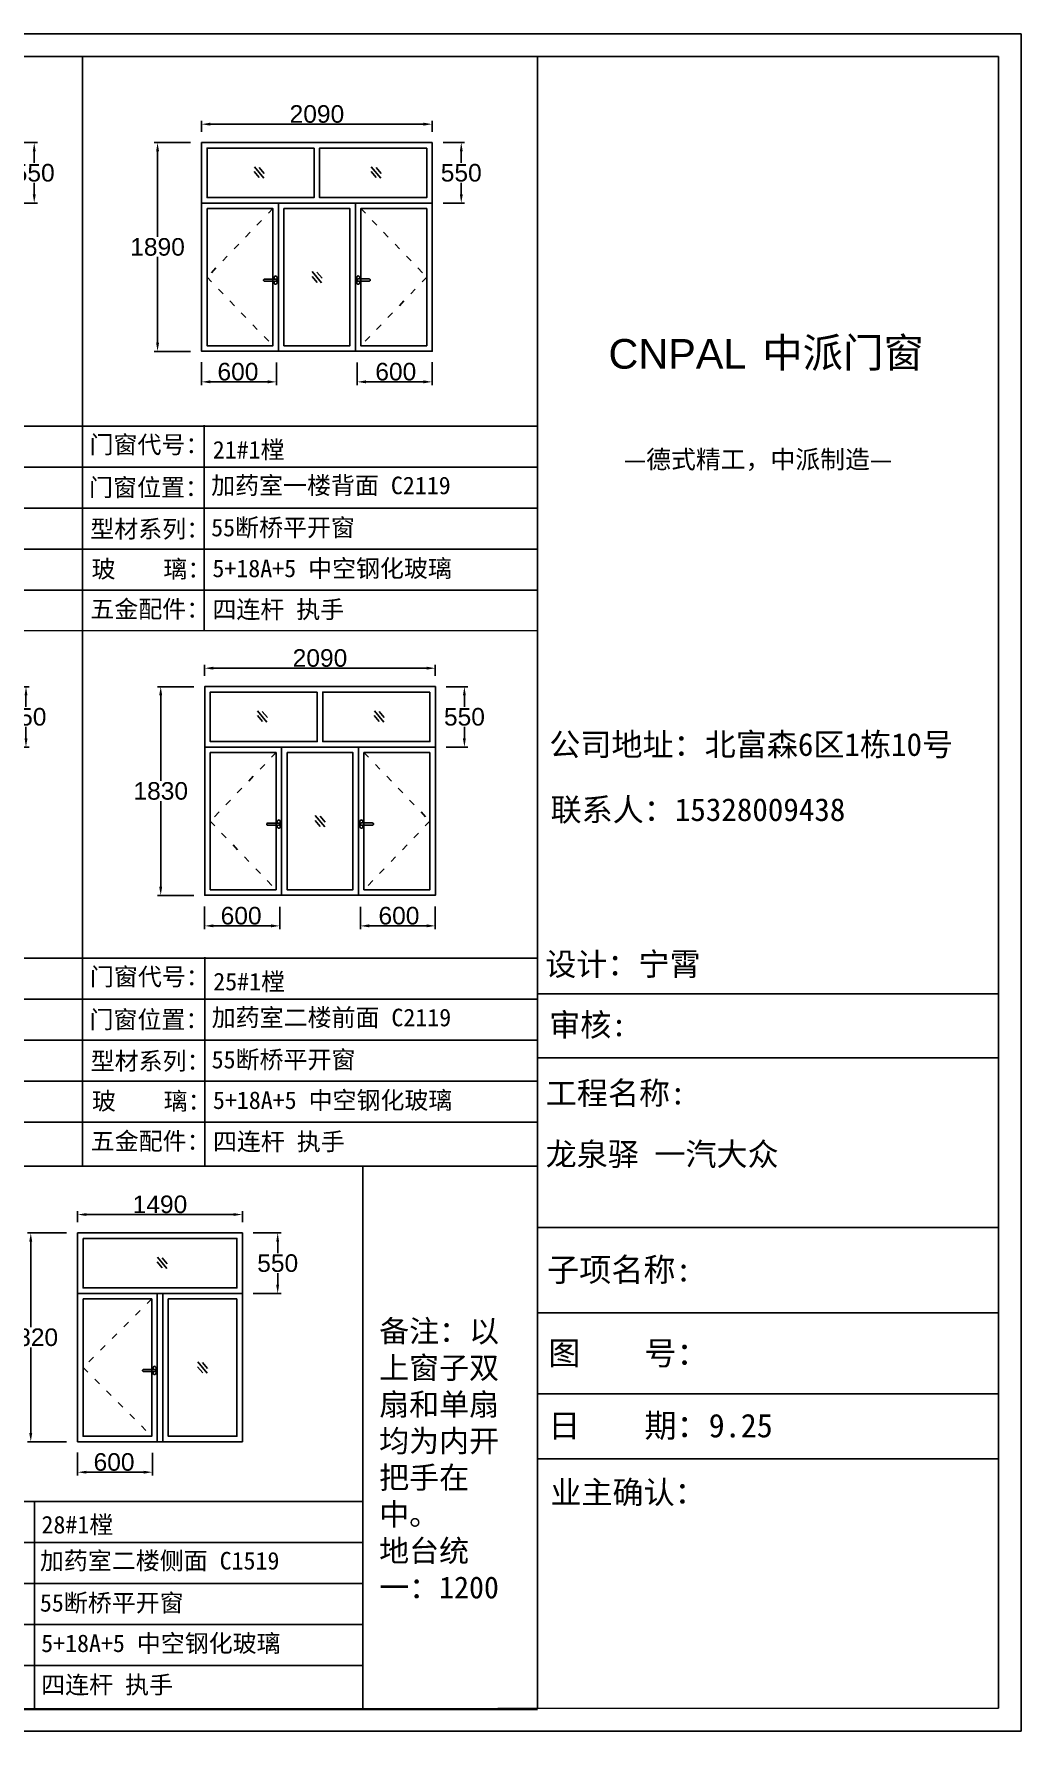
# Model space of a CAD drawing. Header units: inches. Extents: x -138455 to 599497, y -747149 to 13167.
# Drawn here: x 416499 to 425486, y -347679 to -332227 of the extents above; entities that cross this region are included whole.
import ezdxf

# ---------------------------------------------------------------- set-up
doc = ezdxf.new("R2010")
doc.units = ezdxf.units.IN
doc.header["$MEASUREMENT"] = 0
doc.header["$PDMODE"] = 35
doc.header["$PDSIZE"] = -3
doc.linetypes.add('ACAD_ISO03W100', pattern=[30, 12, -18])
doc.layers.add('0 @ 1', color=7, linetype='Continuous')
doc.styles.add('Annotative', font='arialbd.ttf')
doc.styles.add('MtXpl_', font='')
doc.styles.add('MtXpl__1', font='')
doc.styles.get("Standard").update_dxf_attribs({"font": 'arial.ttf'})
doc.styles.get('MtXpl_').set_extended_font_data('SimSun')
doc.styles.get('MtXpl__1').set_extended_font_data('SimSun', bold=True)
doc.dimstyles.get("Standard").update_dxf_attribs({"dimtxt": 80, "dimasz": 70, "dimexe": 40, "dimexo": 80, "dimgap": 0, "dimtad": 1, "dimtih": 1, "dimtoh": 1, "dimdec": 0, "dimzin": 0, "dimdsep": 46, "dimtxsty": 'Standard', "dimcen": 0.09, "dimadec": 0, "dimazin": 0, "dimtfac": 1, "dimtdec": 0, "dimtofl": 0, "dimtmove": 0, "dimatfit": 3, "dimfxl": 0, "dimtolj": 1, "dimtzin": 0, "dimarcsym": 0})

# ---------------------------------------------------------------- blocks, each defined once
blk = doc.blocks.new('*D2025')
at = {"color": 0, "lineweight": -2, "transparency": 16777216}
for p, q in [((416337, -333217), (416531, -333217)), ((416501, -333297), (416501, -333400)), ((416501, -333687), (416501, -333583)), ((416337, -333767), (416531, -333767))]:
    blk.add_line(p, q, dxfattribs=at)
at = {"color": 0, "transparency": 16777216}
for points in [[(416488, -333297), (416515, -333297), (416501, -333217)], [(416488, -333687), (416515, -333687), (416501, -333767)]]:
    blk.add_solid(points, dxfattribs=at)
at = {"layer": 'Defpoints', "color": 0, "transparency": 16777216}
for p in [(416237, -333217), (416237, -333767), (416501, -333767)]:
    blk.add_point(p, dxfattribs=at)
at = {"color": 0, "transparency": 16777216, "insert": (416501, -333492), "char_height": 160, "attachment_point": 5}
blk.add_mtext('\\A1;550', dxfattribs=at)
blk = doc.blocks.new('123as')
at = {"color": 0}
for p, q in [((90189, 51387), (90252, 51462)), ((90194, 51330), (90312, 51470)), ((90251, 51335), (90314, 51410))]:
    blk.add_line(p, q, dxfattribs=at)
blk = doc.blocks.new('*D1922')
at = {"color": 0, "lineweight": -2, "transparency": 16777216}
for p, q in [((418025, -333117), (418025, -333019)), ((418105, -333049), (420045, -333049)), ((420125, -333117), (420125, -333019))]:
    blk.add_line(p, q, dxfattribs=at)
at = {"color": 0, "transparency": 16777216}
for points in [[(418105, -333035), (418105, -333062), (418025, -333049)], [(420045, -333035), (420045, -333062), (420125, -333049)]]:
    blk.add_solid(points, dxfattribs=at)
at = {"layer": 'Defpoints', "color": 0, "transparency": 16777216}
for p in [(420125, -333049), (418025, -333217), (420125, -333217)]:
    blk.add_point(p, dxfattribs=at)
at = {"color": 0, "transparency": 16777216, "insert": (419075, -332957), "char_height": 160, "attachment_point": 5}
blk.add_mtext('\\A1;2090', dxfattribs=at)
blk = doc.blocks.new('*D1923')
at = {"color": 0, "lineweight": -2, "transparency": 16777216}
for p, q in [((417925, -333217), (417594, -333217)), ((417624, -333297), (417624, -334075)), ((417624, -335037), (417624, -334258)), ((417925, -335117), (417594, -335117))]:
    blk.add_line(p, q, dxfattribs=at)
at = {"color": 0, "transparency": 16777216}
for points in [[(417611, -333297), (417638, -333297), (417624, -333217)], [(417611, -335037), (417638, -335037), (417624, -335117)]]:
    blk.add_solid(points, dxfattribs=at)
at = {"layer": 'Defpoints', "color": 0, "transparency": 16777216}
for p in [(418025, -333217), (417624, -335117), (418025, -335117)]:
    blk.add_point(p, dxfattribs=at)
at = {"color": 0, "transparency": 16777216, "insert": (417624, -334167), "char_height": 160, "attachment_point": 5}
blk.add_mtext('\\A1;1890', dxfattribs=at)
blk = doc.blocks.new('*D2026')
at = {"color": 0, "lineweight": -2, "transparency": 16777216}
for p, q in [((420225, -333217), (420419, -333217)), ((420389, -333297), (420389, -333400)), ((420389, -333687), (420389, -333583)), ((420225, -333767), (420419, -333767))]:
    blk.add_line(p, q, dxfattribs=at)
at = {"color": 0, "transparency": 16777216}
for points in [[(420376, -333297), (420403, -333297), (420389, -333217)], [(420376, -333687), (420403, -333687), (420389, -333767)]]:
    blk.add_solid(points, dxfattribs=at)
at = {"layer": 'Defpoints', "color": 0, "transparency": 16777216}
for p in [(420125, -333217), (420125, -333767), (420389, -333767)]:
    blk.add_point(p, dxfattribs=at)
at = {"color": 0, "transparency": 16777216, "insert": (420389, -333492), "char_height": 160, "attachment_point": 5}
blk.add_mtext('\\A1;550', dxfattribs=at)
blk = doc.blocks.new('dzcs')
blk.add_lwpolyline([(142096, -3328), (142196, -3328, 0.414214), (142206, -3318), (142206, -3318, 0.414214), (142196, -3308), (142096, -3308, 0.414214), (142086, -3318), (142086, -3318, 0.414214)], format="xyb", close=True)
blk.add_lwpolyline([(142182, -3328), (142182, -3342, 0.414214), (142196, -3355), (142196, -3355, 0.414214), (142209, -3342), (142209, -3294, 0.414214), (142196, -3280), (142196, -3280, 0.414214), (142182, -3294), (142182, -3308)], format="xyb")
blk = doc.blocks.new('*D2029')
at = {"color": 0, "lineweight": -2, "transparency": 16777216}
for p, q in [((416262, -338170), (416456, -338170)), ((416426, -338250), (416426, -338353)), ((416426, -338640), (416426, -338536)), ((416262, -338720), (416456, -338720))]:
    blk.add_line(p, q, dxfattribs=at)
at = {"color": 0, "transparency": 16777216}
for points in [[(416413, -338250), (416440, -338250), (416426, -338170)], [(416413, -338640), (416440, -338640), (416426, -338720)]]:
    blk.add_solid(points, dxfattribs=at)
at = {"layer": 'Defpoints', "color": 0, "transparency": 16777216}
for p in [(416162, -338170), (416162, -338720), (416426, -338720)]:
    blk.add_point(p, dxfattribs=at)
at = {"color": 0, "transparency": 16777216, "insert": (416426, -338445), "char_height": 160, "attachment_point": 5}
blk.add_mtext('\\A1;550', dxfattribs=at)
blk = doc.blocks.new('*D1930')
at = {"color": 0, "lineweight": -2, "transparency": 16777216}
for p, q in [((418053, -338070), (418053, -337972)), ((418133, -338002), (420073, -338002)), ((420153, -338070), (420153, -337972))]:
    blk.add_line(p, q, dxfattribs=at)
at = {"color": 0, "transparency": 16777216}
for points in [[(418133, -337988), (418133, -338015), (418053, -338002)], [(420073, -337988), (420073, -338015), (420153, -338002)]]:
    blk.add_solid(points, dxfattribs=at)
at = {"layer": 'Defpoints', "color": 0, "transparency": 16777216}
for p in [(420153, -338002), (418053, -338170), (420153, -338170)]:
    blk.add_point(p, dxfattribs=at)
at = {"color": 0, "transparency": 16777216, "insert": (419103, -337910), "char_height": 160, "attachment_point": 5}
blk.add_mtext('\\A1;2090', dxfattribs=at)
blk = doc.blocks.new('*D1931')
at = {"color": 0, "lineweight": -2, "transparency": 16777216}
for p, q in [((417953, -338170), (417623, -338170)), ((417653, -338250), (417653, -339028)), ((417653, -339990), (417653, -339211)), ((417953, -340070), (417623, -340070))]:
    blk.add_line(p, q, dxfattribs=at)
at = {"color": 0, "transparency": 16777216}
for points in [[(417639, -338250), (417666, -338250), (417653, -338170)], [(417639, -339990), (417666, -339990), (417653, -340070)]]:
    blk.add_solid(points, dxfattribs=at)
at = {"layer": 'Defpoints', "color": 0, "transparency": 16777216}
for p in [(418053, -338170), (417653, -340070), (418053, -340070)]:
    blk.add_point(p, dxfattribs=at)
at = {"color": 0, "transparency": 16777216, "insert": (417653, -339120), "char_height": 160, "attachment_point": 5}
blk.add_mtext('\\A1;1830', dxfattribs=at)
blk = doc.blocks.new('*D2030')
at = {"color": 0, "lineweight": -2, "transparency": 16777216}
for p, q in [((420253, -338170), (420448, -338170)), ((420418, -338250), (420418, -338353)), ((420418, -338640), (420418, -338536)), ((420253, -338720), (420448, -338720))]:
    blk.add_line(p, q, dxfattribs=at)
at = {"color": 0, "transparency": 16777216}
for points in [[(420404, -338250), (420431, -338250), (420418, -338170)], [(420404, -338640), (420431, -338640), (420418, -338720)]]:
    blk.add_solid(points, dxfattribs=at)
at = {"layer": 'Defpoints', "color": 0, "transparency": 16777216}
for p in [(420153, -338170), (420153, -338720), (420418, -338720)]:
    blk.add_point(p, dxfattribs=at)
at = {"color": 0, "transparency": 16777216, "insert": (420418, -338445), "char_height": 160, "attachment_point": 5}
blk.add_mtext('\\A1;550', dxfattribs=at)
blk = doc.blocks.new('*D1975')
at = {"color": 0, "lineweight": -2, "transparency": 16777216}
for p, q in [((419442, -335220), (419442, -335425)), ((420125, -335217), (420125, -335425)), ((420045, -335395), (419522, -335395))]:
    blk.add_line(p, q, dxfattribs=at)
at = {"color": 0, "transparency": 16777216}
for points in [[(419522, -335381), (419522, -335408), (419442, -335395)], [(420045, -335381), (420045, -335408), (420125, -335395)]]:
    blk.add_solid(points, dxfattribs=at)
at = {"layer": 'Defpoints', "color": 0, "transparency": 16777216}
for p in [(419442, -335120), (420125, -335117), (419442, -335395)]:
    blk.add_point(p, dxfattribs=at)
at = {"color": 0, "transparency": 16777216, "insert": (419793, -335303), "char_height": 160, "width": 351.65, "attachment_point": 5}
blk.add_mtext('\\A1;600', dxfattribs=at)
blk = doc.blocks.new('*D1976')
at = {"color": 0, "lineweight": -2, "transparency": 16777216}
for p, q in [((418025, -335217), (418025, -335425)), ((418707, -335220), (418707, -335425)), ((418105, -335395), (418627, -335395))]:
    blk.add_line(p, q, dxfattribs=at)
at = {"color": 0, "transparency": 16777216}
for points in [[(418105, -335381), (418105, -335408), (418025, -335395)], [(418627, -335381), (418627, -335408), (418707, -335395)]]:
    blk.add_solid(points, dxfattribs=at)
at = {"layer": 'Defpoints', "color": 0, "transparency": 16777216}
for p in [(418025, -335117), (418707, -335120), (418707, -335395)]:
    blk.add_point(p, dxfattribs=at)
at = {"color": 0, "transparency": 16777216, "insert": (418356, -335303), "char_height": 160, "width": 351.65, "attachment_point": 5}
blk.add_mtext('\\A1;600', dxfattribs=at)
blk = doc.blocks.new('*D1983')
at = {"color": 0, "lineweight": -2, "transparency": 16777216}
for p, q in [((419471, -340173), (419471, -340378)), ((420153, -340170), (420153, -340378)), ((420073, -340348), (419551, -340348))]:
    blk.add_line(p, q, dxfattribs=at)
at = {"color": 0, "transparency": 16777216}
for points in [[(419551, -340334), (419551, -340361), (419471, -340348)], [(420073, -340334), (420073, -340361), (420153, -340348)]]:
    blk.add_solid(points, dxfattribs=at)
at = {"layer": 'Defpoints', "color": 0, "transparency": 16777216}
for p in [(419471, -340073), (420153, -340070), (419471, -340348)]:
    blk.add_point(p, dxfattribs=at)
at = {"color": 0, "transparency": 16777216, "insert": (419822, -340256), "char_height": 160, "width": 351.65, "attachment_point": 5}
blk.add_mtext('\\A1;600', dxfattribs=at)
blk = doc.blocks.new('*D1984')
at = {"color": 0, "lineweight": -2, "transparency": 16777216}
for p, q in [((418053, -340170), (418053, -340378)), ((418736, -340173), (418736, -340378)), ((418133, -340348), (418656, -340348))]:
    blk.add_line(p, q, dxfattribs=at)
at = {"color": 0, "transparency": 16777216}
for points in [[(418133, -340334), (418133, -340361), (418053, -340348)], [(418656, -340334), (418656, -340361), (418736, -340348)]]:
    blk.add_solid(points, dxfattribs=at)
at = {"layer": 'Defpoints', "color": 0, "transparency": 16777216}
for p in [(418053, -340070), (418736, -340073), (418736, -340348)]:
    blk.add_point(p, dxfattribs=at)
at = {"color": 0, "transparency": 16777216, "insert": (418385, -340256), "char_height": 160, "width": 351.65, "attachment_point": 5}
blk.add_mtext('\\A1;600', dxfattribs=at)
blk = doc.blocks.new('*D1914')
at = {"color": 0, "lineweight": -2, "transparency": 16777216}
for p, q in [((416796, -343144), (416440, -343144)), ((416470, -343224), (416470, -344002)), ((416470, -344964), (416470, -344186)), ((416796, -345044), (416440, -345044))]:
    blk.add_line(p, q, dxfattribs=at)
at = {"color": 0, "transparency": 16777216}
for points in [[(416456, -343224), (416483, -343224), (416470, -343144)], [(416456, -344964), (416483, -344964), (416470, -345044)]]:
    blk.add_solid(points, dxfattribs=at)
at = {"layer": 'Defpoints', "color": 0, "transparency": 16777216}
for p in [(416896, -343144), (416470, -345044), (416896, -345044)]:
    blk.add_point(p, dxfattribs=at)
at = {"color": 0, "transparency": 16777216, "insert": (416470, -344094), "char_height": 160, "attachment_point": 5}
blk.add_mtext('\\A1;1820', dxfattribs=at)
blk = doc.blocks.new('*D2021')
at = {"color": 0, "lineweight": -2, "transparency": 16777216}
for p, q in [((416896, -343044), (416896, -342946)), ((416976, -342976), (418316, -342976)), ((418396, -343044), (418396, -342946))]:
    blk.add_line(p, q, dxfattribs=at)
at = {"color": 0, "transparency": 16777216}
for points in [[(416976, -342963), (416976, -342989), (416896, -342976)], [(418316, -342963), (418316, -342989), (418396, -342976)]]:
    blk.add_solid(points, dxfattribs=at)
at = {"layer": 'Defpoints', "color": 0, "transparency": 16777216}
for p in [(418396, -342976), (416896, -343144), (418396, -343144)]:
    blk.add_point(p, dxfattribs=at)
at = {"color": 0, "transparency": 16777216, "insert": (417646, -342884), "char_height": 160, "width": 462.21, "attachment_point": 5}
blk.add_mtext('\\A1;1490', dxfattribs=at)
blk = doc.blocks.new('*D2022')
at = {"color": 0, "lineweight": -2, "transparency": 16777216}
for p, q in [((418496, -343144), (418748, -343144)), ((418718, -343224), (418718, -343327)), ((418718, -343614), (418718, -343511)), ((418496, -343694), (418748, -343694))]:
    blk.add_line(p, q, dxfattribs=at)
at = {"color": 0, "transparency": 16777216}
for points in [[(418704, -343224), (418731, -343224), (418718, -343144)], [(418704, -343614), (418731, -343614), (418718, -343694)]]:
    blk.add_solid(points, dxfattribs=at)
at = {"layer": 'Defpoints', "color": 0, "transparency": 16777216}
for p in [(418396, -343144), (418396, -343694), (418718, -343694)]:
    blk.add_point(p, dxfattribs=at)
at = {"color": 0, "transparency": 16777216, "insert": (418718, -343419), "char_height": 160, "attachment_point": 5}
blk.add_mtext('\\A1;550', dxfattribs=at)
blk = doc.blocks.new('*D1915')
at = {"color": 0, "lineweight": -2, "transparency": 16777216}
for p, q in [((416896, -345144), (416896, -345352)), ((417579, -345147), (417579, -345352)), ((416976, -345322), (417499, -345322))]:
    blk.add_line(p, q, dxfattribs=at)
at = {"color": 0, "transparency": 16777216}
for points in [[(416976, -345309), (416976, -345335), (416896, -345322)], [(417499, -345309), (417499, -345335), (417579, -345322)]]:
    blk.add_solid(points, dxfattribs=at)
at = {"layer": 'Defpoints', "color": 0, "transparency": 16777216}
for p in [(416896, -345044), (417579, -345047), (417579, -345322)]:
    blk.add_point(p, dxfattribs=at)
at = {"color": 0, "transparency": 16777216, "insert": (417228, -345230), "char_height": 160, "width": 351.65, "attachment_point": 5}
blk.add_mtext('\\A1;600', dxfattribs=at)

msp = doc.modelspace()

# ---------------------------------------------------------------- linework, layer by layer
for p, q in [((425485.9, -332227.2), (405323.3, -332227.2)), ((425485.9, -332227.2), (425485.9, -347678.7)), ((405530.8, -332433.9), (425279.2, -332433.9)), ((421082.9, -332433.9), (405530.8, -332433.9)), ((416940.9, -332433.9), (416940.9, -342537)), ((421082.9, -332433.9), (421082.9, -347472.1)), ((425279.2, -332433.9), (425279.2, -347471.4)), ((420124.8, -333766.5), (418024.8, -333766.5)), ((418724.8, -333766.5), (418724.8, -335116.5)), ((419424.8, -333766.5), (419424.8, -335116.5)), ((405530.4, -335798), (421082.9, -335798)), ((418049.8, -335789.9), (418049.8, -337655.5)), ((405530.4, -336171.1), (421082.9, -336171.1)), ((405530.4, -336544.3), (421082.9, -336544.3)), ((405530.4, -336917.4), (421082.9, -336917.4)), ((405530.4, -337290.5), (421082.9, -337290.5)), ((405530.8, -337664.1), (421082.9, -337658.7)), ((420153.3, -338719.5), (418053.3, -338719.5)), ((418753.3, -338719.5), (418753.3, -340069.5)), ((419453.3, -338719.5), (419453.3, -340069.5)), ((405534.5, -340642.4), (421087, -340642.4)), ((418054.4, -340631.8), (418054.4, -342537)), ((421082.9, -340967.8), (425279.2, -340967.8)), ((405534.5, -341015.5), (421087, -341015.5)), ((405534.5, -341388.6), (421087, -341388.6)), ((421082.9, -341548.9), (425279.2, -341548.9)), ((405534.5, -341761.8), (421087, -341761.8)), ((405534.5, -342134.9), (421087, -342134.9)), ((405530.8, -342537), (421082.9, -342537)), ((419494, -347483), (419494, -342537)), ((421082.9, -343093.5), (425279.2, -343093.5)), ((416896.1, -343693.9), (418396.1, -343693.9)), ((417621.1, -343693.9), (417621.1, -345043.9)), ((417671.1, -343693.9), (417671.1, -345043.9)), ((421082.9, -343872.4), (425279.2, -343872.4)), ((421082.9, -344609.4), (425279.2, -344609.4)), ((421082.9, -345199.3), (425279.2, -345199.3)), ((405534.5, -345588.4), (419494, -345588.4)), ((416503.5, -347476.6), (416503.5, -345588.4)), ((421082.9, -345588.4), (421087, -345588.4)), ((421082.9, -345588.4), (421087, -345588.4)), ((405534.5, -345961.5), (419494, -345961.5)), ((421082.9, -345961.5), (421087, -345961.5)), ((405534.5, -346334.6), (419494, -346334.6)), ((421082.9, -346334.6), (421085, -346334.6)), ((421082.9, -346334.6), (421087, -346334.6)), ((405534.5, -346707.8), (419494, -346707.8)), ((421082.9, -346707.8), (421087, -346707.8)), ((421082.9, -346707.8), (421087, -346707.8)), ((405534.5, -347080.9), (419494, -347080.9)), ((421082.9, -347080.9), (421087, -347080.9)), ((405530.8, -347483), (425279.2, -347471.4)), ((405530.8, -347483), (421082.9, -347483)), ((416940.9, -347476.2), (416940.9, -347477.4)), ((425485.9, -347678.7), (405323.3, -347678.7))]:
    msp.add_line(p, q)
for points in [[(420124.8, -333216.5), (418024.8, -333216.5), (418024.8, -335116.5), (420124.8, -335116.5)], [(419049.8, -333266.5), (418074.8, -333266.5), (418074.8, -333716.5), (419049.8, -333716.5)], [(420074.8, -333266.5), (419099.8, -333266.5), (419099.8, -333716.5), (420074.8, -333716.5)], [(418074.8, -333816.5), (418674.8, -333816.5), (418674.8, -335066.5), (418074.8, -335066.5)], [(418774.8, -333816.5), (419374.8, -333816.5), (419374.8, -335066.5), (418774.8, -335066.5)], [(420074.8, -333816.5), (419474.8, -333816.5), (419474.8, -335066.5), (420074.8, -335066.5)], [(420153.3, -338169.5), (418053.3, -338169.5), (418053.3, -340069.5), (420153.3, -340069.5)], [(419078.3, -338219.5), (418103.3, -338219.5), (418103.3, -338669.5), (419078.3, -338669.5)], [(420103.3, -338219.5), (419128.3, -338219.5), (419128.3, -338669.5), (420103.3, -338669.5)], [(418103.3, -338769.5), (418703.3, -338769.5), (418703.3, -340019.5), (418103.3, -340019.5)], [(418803.3, -338769.5), (419403.3, -338769.5), (419403.3, -340019.5), (418803.3, -340019.5)], [(420103.3, -338769.5), (419503.3, -338769.5), (419503.3, -340019.5), (420103.3, -340019.5)], [(416896.1, -343143.9), (418396.1, -343143.9), (418396.1, -345043.9), (416896.1, -345043.9)], [(416946.1, -343193.9), (418346.1, -343193.9), (418346.1, -343643.9), (416946.1, -343643.9)], [(416946.1, -343743.9), (417571.1, -343743.9), (417571.1, -344993.9), (416946.1, -344993.9)], [(418346.1, -343743.9), (417721.1, -343743.9), (417721.1, -344993.9), (418346.1, -344993.9)]]:
    msp.add_lwpolyline(points, close=True)
at = {"linetype": 'ACAD_ISO03W100', "ltscale": 5}
for points in [[(418674.8, -333816.5), (418074.8, -334441.5), (418674.8, -335066.5)], [(419474.8, -333816.5), (420074.8, -334441.5), (419474.8, -335066.5)], [(418703.3, -338769.5), (418103.3, -339394.5), (418703.3, -340019.5)], [(419503.3, -338769.5), (420103.3, -339394.5), (419503.3, -340019.5)], [(417571.1, -343743.9), (416946.1, -344368.9), (417571.1, -344993.9)]]:
    msp.add_lwpolyline(points, dxfattribs=at)

# ---------------------------------------------------------------- block references
at = {"xscale": -0.726650862114889, "yscale": 0.726650862114889, "zscale": 0.726650862114889}
for p in [(484131.2, -370837.8), (485195.7, -370837.8), (484657.2, -371791.3), (484159.7, -375790.8), (485224.2, -375790.8), (484685.7, -376744.3), (483247.5, -380765.2), (483616, -381718.7)]:
    msp.add_blockref('123as', p, dxfattribs=at)
for p in [(276503.1, -331150.7), (276531.6, -336103.7), (275401.4, -341077.6)]:
    msp.add_blockref('dzcs', p)
at = {"xscale": -1}
for p in [(561647, -331150.2), (561675.5, -336103.2)]:
    msp.add_blockref('dzcs', p, dxfattribs=at)

# ---------------------------------------------------------------- texts
for s, height, style, p in [('中派门窗', 269.64, 'MtXpl_', (423129.7, -335263.6)), ('门窗代号：', 160, 'MtXpl__1', (417004.4, -336045.8)), ('21#1樘', 160, 'MtXpl__1', (418126.5, -336093.1)), ('—德式精工，中派制造—', 165.935, 'MtXpl_', (421870.6, -336183.7)), ('门窗位置：', 160, 'MtXpl__1', (417000.6, -336436.2)), ('加药室一楼背面 C2119', 160, 'MtXpl__1', (418112.1, -336417.7)), ('型材系列：', 160, 'MtXpl__1', (417011.7, -336813.7)), ('55断桥平开窗', 160, 'MtXpl__1', (418112.1, -336801.1)), ('玻    璃：', 160, 'MtXpl__1', (417023.1, -337178.1)), ('5+18A+5 中空钢化玻璃', 160, 'MtXpl__1', (418123.7, -337173)), ('五金配件：', 160, 'MtXpl__1', (417012.1, -337542.9)), ('四连杆 执手', 160, 'MtXpl__1', (418123.7, -337547.3)), ('公司地址：北富森6区1栋10号', 207.419, 'MtXpl_', (421190.9, -338800.1)), ('联系人：15328009438', 207.419, 'MtXpl_', (421202.2, -339393.1)), ('设计：宁霄', 207.42, 'MtXpl_', (421153.6, -340800)), ('门窗代号：', 160, 'MtXpl__1', (417008.1, -340890.2)), ('25#1樘', 160, 'MtXpl__1', (418131.1, -340935)), ('门窗位置：', 160, 'MtXpl__1', (417004.3, -341280.6)), ('加药室二楼前面 C2119', 160, 'MtXpl__1', (418116.7, -341262)), ('审核:', 207.42, 'MtXpl_', (421189.2, -341352.4)), ('型材系列：', 160, 'MtXpl__1', (417015.4, -341658.1)), ('55断桥平开窗', 160, 'MtXpl__1', (418116.7, -341645.4)), ('工程名称:', 207.42, 'MtXpl_', (421158.8, -341973.6)), ('玻    璃：', 160, 'MtXpl__1', (417026.9, -342022.5)), ('5+18A+5 中空钢化玻璃', 160, 'MtXpl__1', (418128.3, -342014.9)), ('五金配件：', 160, 'MtXpl__1', (417015.8, -342387.3)), ('四连杆 执手', 160, 'MtXpl__1', (418128.3, -342391.7)), ('龙泉驿 一汽大众 ', 207.42, 'MtXpl_', (421157.4, -342530.1)), ('子项名称:', 214.34, 'MtXpl_', (421170.7, -343585.1)), ('图    号：', 214.34, 'MtXpl_', (421180.9, -344345.2)), ('日    期：9.25', 214.336, 'MtXpl_', (421181.7, -345004.6)), ('业主确认：', 207.42, 'MtXpl_', (421200.3, -345608.9)), ('28#1樘', 160, 'MtXpl__1', (416567.3, -345879.6)), ('加药室二楼侧面 C1519', 160, 'MtXpl__1', (416552.9, -346208)), ('55断桥平开窗', 160, 'MtXpl__1', (416552.9, -346591.4)), ('5+18A+5 中空钢化玻璃', 160, 'MtXpl__1', (416564.5, -346959.5)), ('四连杆 执手', 160, 'MtXpl__1', (416564.5, -347337.7))]:
    msp.add_text(s, height=height, dxfattribs=dict(style=style)).set_placement(p)
msp.add_text('CNPAL', height=269.64).set_placement((421729.6, -335274.7))
at = {"layer": '0 @ 1', "insert": (419641.9, -343937), "char_height": 200, "attachment_point": 1, "style": 'Annotative'}
msp.add_mtext_dynamic_manual_height_columns('{\\fSimSun|b1|i0|c134|p2;备注：以上窗子双扇和单扇均为内开把手在中。\\P地台统一：1200}', width=1271.997, gutter_width=903.5, heights=[0], dxfattribs=at)

# ---------------------------------------------------------------- dimensions: what is measured, and where the dimension line sits
for base, p1, p2, text, picture, middle in [((420124.8, -333048.5), (418024.8, -333216.5), (420124.8, -333216.5), '2090', '*D1922', (419074.8, -332956.8)), ((420153.3, -338001.5), (418053.3, -338169.5), (420153.3, -338169.5), '2090', '*D1930', (419103.3, -337909.8)), ((418396.1, -342975.9), (416896.1, -343143.9), (418396.1, -343143.9), '1490', '*D2021', (417646.1, -342884.2))]:
    dim = msp.add_linear_dim(base=base, p1=p1, p2=p2, text=text, dimstyle='Standard', override={"dimtxt": 160, "dimasz": 80, "dimexe": 30, "dimexo": 100, "dimgap": 10})
    dim.commit()
    dim.dimension.update_dxf_attribs({"geometry": picture, "text_midpoint": middle})
for base, p1, p2, picture, middle in [((416501.3, -333766.5), (416236.8, -333216.5), (416236.8, -333766.5), '*D2025', (416501.3, -333491.5)), ((420389.3, -333766.5), (420124.8, -333216.5), (420124.8, -333766.5), '*D2026', (420389.3, -333491.5)), ((416426.3, -338719.5), (416161.8, -338169.5), (416161.8, -338719.5), '*D2029', (416426.3, -338444.5)), ((420417.8, -338719.5), (420153.3, -338169.5), (420153.3, -338719.5), '*D2030', (420417.8, -338444.5)), ((418717.6, -343693.9), (418396.1, -343143.9), (418396.1, -343693.9), '*D2022', (418717.6, -343418.9))]:
    dim = msp.add_linear_dim(base=base, p1=p1, p2=p2, angle=90, dimstyle='Standard', override={"dimtxt": 160, "dimasz": 80, "dimexe": 30, "dimexo": 100, "dimgap": 10})
    dim.commit()
    dim.dimension.update_dxf_attribs({"geometry": picture, "text_midpoint": middle})
for base, p1, p2, text, picture, middle in [((417624.3, -335116.5), (418024.8, -333216.5), (418024.8, -335116.5), '1890', '*D1923', (417624.3, -334166.5)), ((417652.8, -340069.5), (418053.3, -338169.5), (418053.3, -340069.5), '1830', '*D1931', (417652.8, -339119.5)), ((416469.6, -345043.9), (416896.1, -343143.9), (416896.1, -345043.9), '1820', '*D1914', (416469.6, -344093.9))]:
    dim = msp.add_linear_dim(base=base, p1=p1, p2=p2, angle=90, text=text, dimstyle='Standard', override={"dimtxt": 160, "dimasz": 80, "dimexe": 30, "dimexo": 100, "dimgap": 10})
    dim.commit()
    dim.dimension.update_dxf_attribs({"geometry": picture, "text_midpoint": middle})
for base, p1, p2, picture, middle in [((418707.3, -335394.5), (418024.8, -335116.5), (418707.3, -335120), '*D1976', (418356.3, -335394.5)), ((418735.8, -340347.5), (418053.3, -340069.5), (418735.8, -340073), '*D1984', (418384.8, -340347.5)), ((417578.6, -345321.9), (416896.1, -345043.9), (417578.6, -345047.4), '*D1915', (417227.6, -345321.9))]:
    dim = msp.add_linear_dim(base=base, p1=p1, p2=p2, text='600', dimstyle='Standard', override={"dimtxt": 160, "dimasz": 80, "dimexe": 30, "dimexo": 100, "dimgap": 10, "dimfxl": 100})
    dim.commit()
    dim.dimension.update_dxf_attribs({"geometry": picture, "text_midpoint": middle, "dimtype": 160})
for base, p1, p2, picture, middle in [((419442.3, -335394.5), (420124.8, -335116.5), (419442.3, -335120), '*D1975', (419793.3, -335394.5)), ((419470.8, -340347.5), (420153.3, -340069.5), (419470.8, -340073), '*D1983', (419821.8, -340347.5))]:
    dim = msp.add_linear_dim(base=base, p1=p1, p2=p2, angle=180, text='600', dimstyle='Standard', override={"dimtxt": 160, "dimasz": 80, "dimexe": 30, "dimexo": 100, "dimgap": 10, "dimfxl": 100})
    dim.commit()
    dim.dimension.update_dxf_attribs({"geometry": picture, "text_midpoint": middle, "dimtype": 160})

doc.saveas('drawing.dxf')
